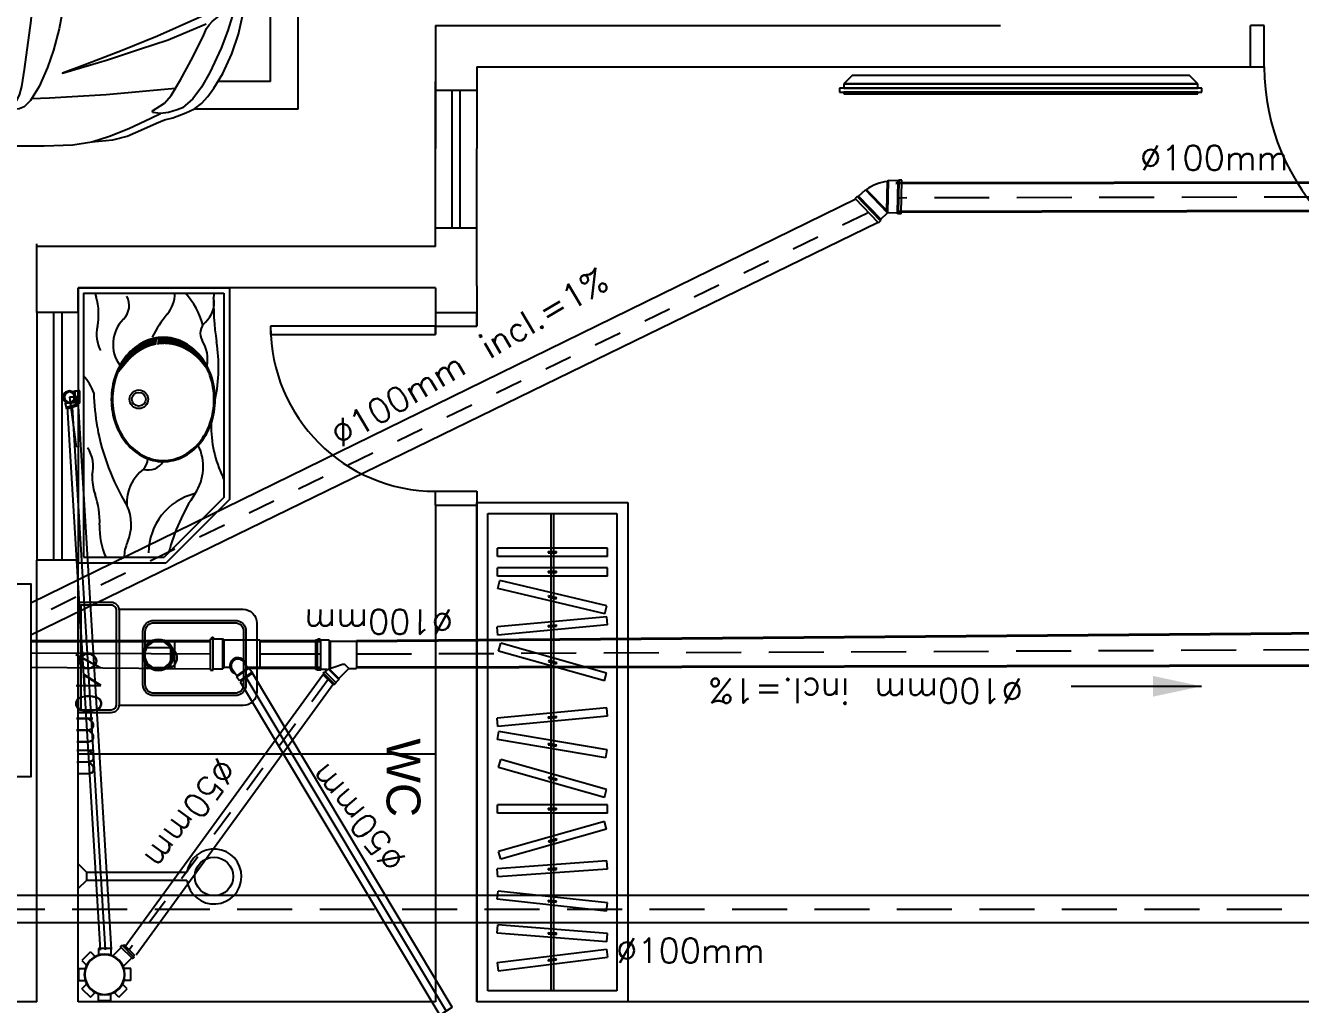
# Model space of a CAD drawing. Header units: millimetres. Extents: x 4595 to 4915, y 2085 to 2243.
# Drawn here: x 4714.082 to 4718.72, y 2170.807 to 2174.367 of the extents above; entities that cross this region are included whole.
import ezdxf
from ezdxf.enums import TextEntityAlignment as Align

# ---------------------------------------------------------------- set-up
doc = ezdxf.new("R2010")
doc.units = ezdxf.units.MM
doc.header["$LTSCALE"] = 0.8
doc.linetypes.add('HIDDEN', pattern=[0.375, 0.25, -0.125])
doc.linetypes.add('HIDDEN2', pattern=[0.1875, 0.125, -0.0625])
for name, color, linetype in [('02', 2, 'Continuous'), ('CONEXAO_ESGOTO', 7, 'Continuous'), ('DETALHE_CONEXAO_EG', 3, 'Continuous'), ('DIVERSOS', 4, 'Continuous'), ('parede', 2, 'Continuous'), ('PISO', 8, 'Continuous'), ('PORTAS', 3, 'Continuous'), ('SIMBOLOS_SANITÁRIO', 4, 'Continuous'), ('TUBULAÇÃO_ESGOTO', 6, 'Continuous')]:
    doc.layers.add(name, color=color, linetype=linetype)
doc.styles.add('ROMANS', font='romans', dxfattribs={"height": 0.1})
doc.styles.add('SANSSERIF', font='sas_____.pfb', dxfattribs={"height": 1})

# ---------------------------------------------------------------- blocks, each defined once
blk = doc.blocks.new('top')
for points in [[(1324.7, 824.1), (1322.6, 845.5), (1324.1, 859.6), (1338.1, 883.9), (1359.5, 909.7), (1381.6, 926.7), (1409.7, 940), (1445.8, 946.6), (1473.1, 947.3), (1486.4, 943.6), (1493.1, 938.5), (1494.5, 931.8), (1484.2, 917.8), (1445.1, 857.3), (1421.5, 816.8), (1411.9, 810.1), (1410.8, 798.5), (1408.2, 795.7), (1399.1, 792.7), (1385.1, 794.7), (1367, 802.3), (1339.5, 814.8), (1324.7, 824.1)], [(1330.5, 820.5), (1210.6, 815.8), (1197.2, 819.4), (1155.1, 828.3), (1116.7, 831.9), (939.5, 837.3), (759.2, 837.1), (654.5, 832.6), (585.6, 822.8), (521.2, 802.2), (450.5, 773.6), (370.9, 736), (336, 719.1), (363.4, 715.3), (365.2, 709.9), (351.8, 701), (320.5, 681.3), (296.3, 653.6), (262.3, 597.2), (216.7, 511.4), (178.2, 433.6), (168.4, 410.3), (158.5, 396.9), (146.9, 383.5), (117.4, 360.2), (83.4, 331.6), (78, 330.7), (70, 332.5), (71.7, 339.7), (74.4, 366.5), (90.5, 417.5), (114.7, 481.9), (155.9, 570.4), (186.3, 623.2), (218.5, 666.1), (255.2, 699.2), (274.9, 705.4), (306.2, 715.3), (336, 719.1)], [(3057.7, 838.9), (3127.2, 821.5), (3147.1, 809.6), (3158, 796.7), (3162.9, 781.8), (3162.9, 763.9), (3150, 723.3), (3112.3, 632.9), (3082.5, 572.4), (3069.6, 563.5), (3048.8, 558.5), (2314.5, 573.7), (2088.9, 584.9), (1923.7, 596), (1692.7, 619.8), (1524.3, 645.2), (1460.7, 653.2), (1445.4, 659.3), (1417.5, 677.1), (1380.8, 711.7), (1336.2, 749.5), (1300.2, 781.2)], [(1426.7, 825.8), (1889.9, 835), (2403.5, 841.5), (2914.2, 838.9), (3336.5, 838.9), (3434.3, 833.8), (3520.6, 826), (3611.5, 809.1), (3673.3, 783.4), (3710.6, 760.2), (3723.5, 743.5), (3727.4, 729.4), (3731.2, 721.6), (3739, 713.9), (3772.4, 684.3), (3800.8, 653.4), (3825.2, 618.7), (3840.7, 587.8), (3861.3, 540.2), (3885.7, 454), (3906.3, 336.9), (3920.5, 217.2), (3930, 0)], [(2198.8, 838.9), (2219.8, 811.4), (2248.8, 761.4), (2278.5, 693.5), (2300.3, 630.2), (2310.5, 590.4), (2314.5, 573.7)], [(585.6, 822.8), (509, 814.6), (457.4, 801.3), (396, 775.5), (350.6, 754.6), (321.3, 742.1), (291.3, 734.4), (243.8, 717), (212.2, 702.2), (186.4, 683.4), (163.3, 657.5), (141.7, 627.6), (108.9, 573.2), (76.1, 502.7), (52.4, 430.2), (21.6, 292.4), (7.7, 194.1), (0, 72), (0, 0)], [(1210.6, 815.8), (1231.7, 779.6)], [(1339.5, 814.8), (1330.4, 781.9), (1332.8, 758.9)], [(1388.2, 794.2), (1388.7, 778.4), (1392.9, 773.7), (1405.6, 767.6)], [(1388.4, 788.2), (2055.6, 794.8), (2315.2, 794.8), (2786.9, 785), (3068.4, 765.5), (3232.7, 752.5), (3406.8, 731.4), (3532, 707), (3617.2, 674.1), (3650.7, 655.9), (3650.9, 605.9)], [(2308.5, 794.8), (2322.3, 766.3), (2336.8, 731.9), (2349.1, 691.9), (2360.2, 626.9), (2363.1, 596.3)], [(923.5, 700.4), (970.5, 747.9)], [(1330.4, 781.9), (1034.7, 775), (955.6, 769.8), (940.8, 765.5), (940.8, 758.5), (954.7, 750.7), (1046.8, 734.2), (1185.9, 712.5), (1313.6, 694.3), (1411.4, 682.9)], [(1405.6, 759.1), (1325.6, 758.9)], [(1343.6, 743.2), (1417.4, 743)], [(3484.3, 716.3), (3493.2, 709.4), (3495.1, 700.3), (3490.6, 691.9), (3458.6, 671.8), (3365.4, 617), (3333.3, 599.2), (3292.9, 588.4), (3218.1, 580.3), (2097.5, 601.3), (1866.8, 616), (1714.9, 634.5), (1569.2, 656.7), (1477.9, 674.1), (1460.3, 686.9), (1425.7, 731.8), (1405.6, 759.1), (1405.6, 767.6), (1844.1, 775.5), (2141.4, 774.5), (2156.9, 762.8), (2184.2, 720.1), (2214.3, 673.5), (2236.6, 618.1), (2243.5, 598.6)], [(2318, 775.1), (2711.1, 765.6), (2998.1, 750), (3046.7, 744.9)], [(3031, 768.1), (3042.3, 756.7), (3046.7, 744.9), (3046.7, 716.8), (3040.4, 655), (3032.3, 593.2), (3029.9, 583.8)], [(668.3, 0), (671.2, 156), (684.3, 307.6), (703.9, 410.8), (724.8, 489.2), (747, 551.9), (777.1, 621.2), (808, 671.5), (831.8, 695.3), (849.2, 702.6), (894.2, 703.6), (952.9, 697.1), (1464.5, 630.3), (1607.5, 608.3), (1587.7, 484), (1571.6, 325.7), (1556.9, 143.8), (1554.6, 0)], [(894.2, 703.6), (874.7, 689.7), (857.7, 670.8), (848.8, 653.1), (840.1, 621.1), (830.1, 559.1), (805.6, 381.2), (784.5, 84.7), (782.8, 0)], [(3362.3, 0), (3362.3, 514.7), (3366.5, 533.4), (3375.4, 546.8), (3393.3, 561.1), (3603, 676.8), (3642.8, 701.6), (3657.8, 706.9), (3667.5, 706.9), (3682.6, 705.1), (3706.5, 693.6), (3737.4, 668.9), (3790.5, 620.3), (3819.6, 593.8), (3839.1, 577.8), (3848.6, 569.4)], [(281.1, 628.3), (533.4, 651.7), (739.9, 663.8), (804.7, 666.1)], [(1411.4, 682.9), (1472.9, 677.8)], [(3501.2, 0), (3500.2, 118.2), (3494.8, 232.5), (3481.6, 331.3), (3462.3, 414.4), (3446.6, 470.9), (3432.2, 503.5), (3429.8, 527.5), (3433.4, 540.8), (3473.1, 562.5), (3603.2, 628.7), (3659.9, 661.2), (3698.4, 680.5), (3713.5, 688)], [(3763.4, 562.7), (3728.3, 676.2)], [(1607.5, 608.3), (1811.4, 584.7), (2173.6, 552), (2667.3, 524.3), (3185.4, 517.1), (3414.8, 517.1)], [(3435.8, 495.2), (3449.6, 514.1), (3498, 538.5), (3590.2, 580.9), (3650.9, 605.9), (3666.2, 587.4), (3682.1, 564), (3699.8, 522.2), (3717.7, 463.9), (3739.1, 378.4), (3753.3, 268.2), (3761.7, 138), (3761.7, 0)], [(25, 0), (25.9, 109.5), (31.8, 200.3), (39, 244.5), (50.2, 271.2), (63.8, 291.1), (82.8, 308.1), (126.5, 339.4), (200.4, 372.4), (346.6, 437.5), (474.8, 489.9), (601.3, 538.7), (691.6, 572.2), (528.4, 524.1), (411.9, 485.3), (307.9, 451.3), (206.6, 409.4), (169.2, 393.4)], [(1604, 586.4), (1781.8, 557.8), (2094, 526.2), (2562.6, 498.8), (3018.1, 485.8), (3235.9, 488.3), (3267.3, 493.3), (3267.3, 517.1)], [(3674.2, 575.7), (3698.1, 573.7), (3705.5, 570.7), (3721.5, 534.8), (3739.7, 477.6), (3755.3, 402.3), (3769.6, 326.9), (3778.7, 233.3), (3783.9, 155.4), (3783.9, 0)], [(3707.4, 566.3), (3747.8, 566), (3763.4, 562.7), (3781.2, 545), (3848.7, 473.2)], [(3763.4, 562.7), (3794.9, 439.7), (3812.5, 328), (3830.1, 95.9), (3832, 0)], [(3897.5, 0), (3896.9, 54.3), (3890.2, 224.3), (3876.5, 346.1), (3856.1, 444.4), (3833.6, 532.1), (3813.2, 595.4), (3809.6, 602.9)], [(3824.3, 499.1), (3779.1, 501.2)], [(87.8, 0), (92.6, 149), (103.5, 257.7), (113.7, 319.6), (119.5, 334.3)], [(113.7, 0), (114.5, 116.1), (121.5, 218.1), (132, 282.6), (146.6, 348.4)], [(585.6, -822.8), (509, -814.6), (457.4, -801.3), (396, -775.5), (350.6, -754.6), (321.3, -742.1), (291.3, -734.4), (243.8, -717), (212.2, -702.2), (186.4, -683.4), (163.3, -657.5), (141.7, -627.6), (108.9, -573.2), (76.1, -502.7), (52.4, -430.2), (21.6, -292.4), (7.7, -194.1), (0, -72), (0, 0)], [(25, 0), (25.9, -109.5), (31.8, -200.3), (39, -244.5), (50.2, -271.2), (63.8, -291.1), (82.8, -308.1), (126.5, -339.4), (200.4, -372.4), (346.6, -437.5), (474.8, -489.9), (601.3, -538.7), (691.6, -572.2), (528.4, -524.1), (411.9, -485.3), (307.9, -451.3), (206.6, -409.4), (169.2, -393.4)], [(87.8, 0), (92.6, -149), (103.5, -257.7), (113.7, -319.6), (119.5, -334.3)], [(113.7, 0), (114.5, -116.1), (121.5, -218.1), (132, -282.6), (146.6, -348.4)], [(668.3, 0), (671.2, -156), (684.3, -307.6), (703.9, -410.8), (724.8, -489.2), (747, -551.9), (777.1, -621.2), (808, -671.5), (831.8, -695.3), (849.2, -702.6), (894.2, -703.6), (952.9, -697.1), (1464.5, -630.3), (1607.5, -608.3), (1587.7, -484), (1571.6, -325.7), (1556.9, -143.8), (1554.6, 0)], [(894.2, -703.6), (874.7, -689.7), (857.7, -670.8), (848.8, -653.1), (840.1, -621.1), (830.1, -559.1), (805.6, -381.2), (784.5, -84.7), (782.8, 0)], [(1426.7, -825.8), (1889.9, -835), (2403.5, -841.5), (2914.2, -838.9), (3336.5, -838.9), (3434.3, -833.8), (3520.6, -826), (3611.5, -809.1), (3673.3, -783.4), (3710.6, -760.2), (3723.5, -743.5), (3727.4, -729.4), (3731.2, -721.6), (3739, -713.9), (3772.4, -684.3), (3800.8, -653.4), (3825.2, -618.7), (3840.7, -587.8), (3861.3, -540.2), (3885.7, -454), (3906.3, -336.9), (3920.5, -217.2), (3930, 0)], [(3362.3, 0), (3362.3, -514.7), (3366.5, -533.4), (3375.4, -546.8), (3393.3, -561.1), (3603, -676.8), (3642.8, -701.6), (3657.8, -706.9), (3667.5, -706.9), (3682.6, -705.1), (3706.5, -693.6), (3737.4, -668.9), (3790.5, -620.3), (3819.6, -593.8), (3839.1, -577.8), (3848.6, -569.4)], [(3501.2, 0), (3500.2, -118.2), (3494.8, -232.5), (3481.6, -331.3), (3462.3, -414.4), (3446.6, -470.9), (3432.2, -503.5), (3429.8, -527.5), (3433.4, -540.8), (3473.1, -562.5), (3603.2, -628.7), (3659.9, -661.2), (3698.4, -680.5), (3713.5, -688)], [(3435.8, -495.2), (3449.6, -514.1), (3498, -538.5), (3590.2, -580.9), (3650.9, -605.9), (3666.2, -587.4), (3682.1, -564), (3699.8, -522.2), (3717.7, -463.9), (3739.1, -378.4), (3753.3, -268.2), (3761.7, -138), (3761.7, 0)], [(3674.2, -575.7), (3698.1, -573.7), (3705.5, -570.7), (3721.5, -534.8), (3739.7, -477.6), (3755.3, -402.3), (3769.6, -326.9), (3778.7, -233.3), (3783.9, -155.4), (3783.9, 0)], [(3763.4, -562.7), (3794.9, -439.7), (3812.5, -328), (3830.1, -95.9), (3832, 0)], [(3897.5, 0), (3896.9, -54.3), (3890.2, -224.3), (3876.5, -346.1), (3856.1, -444.4), (3833.6, -532.1), (3813.2, -595.4), (3809.6, -602.9)], [(1330.5, -820.5), (1210.6, -815.8), (1197.2, -819.4), (1155.1, -828.3), (1116.7, -831.9), (939.5, -837.3), (759.2, -837.1), (654.5, -832.6), (585.6, -822.8), (521.2, -802.2), (450.5, -773.6), (370.9, -736), (336, -719.1), (363.4, -715.3), (365.2, -709.9), (351.8, -701), (320.5, -681.3), (296.3, -653.6), (262.3, -597.2), (216.7, -511.4), (178.2, -433.6), (168.4, -410.3), (158.5, -396.9), (146.9, -383.5), (117.4, -360.2), (83.4, -331.6), (78, -330.7), (70, -332.5), (71.7, -339.7), (74.4, -366.5), (90.5, -417.5), (114.7, -481.9), (155.9, -570.4), (186.3, -623.2), (218.5, -666.1), (255.2, -699.2), (274.9, -705.4), (306.2, -715.3), (336, -719.1)], [(1604, -586.4), (1781.8, -557.8), (2094, -526.2), (2562.6, -498.8), (3018.1, -485.8), (3235.9, -488.3), (3267.3, -493.3), (3267.3, -517.1)], [(3707.4, -566.3), (3747.8, -566), (3763.4, -562.7), (3781.2, -545), (3848.7, -473.2)], [(3824.3, -499.1), (3779.1, -501.2)], [(1607.5, -608.3), (1811.4, -584.7), (2173.6, -552), (2667.3, -524.3), (3185.4, -517.1), (3414.8, -517.1)], [(3057.7, -838.9), (3127.2, -821.5), (3147.1, -809.6), (3158, -796.7), (3162.9, -781.8), (3162.9, -763.9), (3150, -723.3), (3112.3, -632.9), (3082.5, -572.4), (3069.6, -563.5), (3048.8, -558.5), (2314.5, -573.7), (2088.9, -584.9), (1923.7, -596), (1692.7, -619.8), (1524.3, -645.2), (1460.7, -653.2), (1445.4, -659.3), (1417.5, -677.1), (1380.8, -711.7), (1336.2, -749.5), (1300.2, -781.2)], [(3484.3, -716.3), (3493.2, -709.4), (3495.1, -700.3), (3490.6, -691.9), (3458.6, -671.8), (3365.4, -617), (3333.3, -599.2), (3292.9, -588.4), (3218.1, -580.3), (2097.5, -601.3), (1866.8, -616), (1714.9, -634.5), (1569.2, -656.7), (1477.9, -674.1), (1460.3, -686.9), (1425.7, -731.8), (1405.6, -759.1), (1405.6, -767.6), (1844.1, -775.5), (2141.4, -774.5), (2156.9, -762.8), (2184.2, -720.1), (2214.3, -673.5), (2236.6, -618.1), (2243.5, -598.6)], [(2198.8, -838.9), (2219.8, -811.4), (2248.8, -761.4), (2278.5, -693.5), (2300.3, -630.2), (2310.5, -590.4), (2314.5, -573.7)], [(2308.5, -794.8), (2322.3, -766.3), (2336.8, -731.9), (2349.1, -691.9), (2360.2, -626.9), (2363.1, -596.3)], [(3031, -768.1), (3042.3, -756.7), (3046.7, -744.9), (3046.7, -716.8), (3040.4, -655), (3032.3, -593.2), (3029.9, -583.8)], [(3763.4, -562.7), (3728.3, -676.2)], [(281.1, -628.3), (533.4, -651.7), (739.9, -663.8), (804.7, -666.1)], [(1388.4, -788.2), (2055.6, -794.8), (2315.2, -794.8), (2786.9, -785), (3068.4, -765.5), (3232.7, -752.5), (3406.8, -731.4), (3532, -707), (3617.2, -674.1), (3650.7, -655.9), (3650.9, -605.9)], [(1330.4, -781.9), (1034.7, -775), (955.6, -769.8), (940.8, -765.5), (940.8, -758.5), (954.7, -750.7), (1046.8, -734.2), (1185.9, -712.5), (1313.6, -694.3), (1411.4, -682.9)], [(1411.4, -682.9), (1472.9, -677.8)], [(923.5, -700.4), (970.5, -747.9)], [(1210.6, -815.8), (1231.7, -779.6)], [(1405.6, -759.1), (1325.6, -758.9)], [(1339.5, -814.8), (1330.4, -781.9), (1332.8, -758.9)], [(1343.6, -743.2), (1417.4, -743)], [(1388.2, -794.2), (1388.7, -778.4), (1392.9, -773.7), (1405.6, -767.6)], [(2318, -775.1), (2711.1, -765.6), (2998.1, -750), (3046.7, -744.9)], [(1324.7, -824.1), (1322.6, -845.5), (1324.1, -859.6), (1338.1, -883.9), (1359.5, -909.7), (1381.6, -926.7), (1409.7, -940), (1445.8, -946.6), (1473.1, -947.3), (1486.4, -943.6), (1493.1, -938.5), (1494.5, -931.8), (1484.2, -917.8), (1445.1, -857.3), (1421.5, -816.8), (1411.9, -810.1), (1410.8, -798.5), (1408.2, -795.7), (1399.1, -792.7), (1385.1, -794.7), (1367, -802.3), (1339.5, -814.8), (1324.7, -824.1)]]:
    blk.add_lwpolyline(points)
for start, end in [(0, 180), (180, 0)]:
    blk.add_arc((56.9, 0), 23.5, start, end)
blk = doc.blocks.new('Ads_egD_cxs150x150x50-p')
for p, q in [((-0.022, 0.0947), (-0.022, 0.0706)), ((-0.022, 0.0947), (0.022, 0.0947)), ((0.022, 0.0947), (0.022, 0.0706)), ((-0.0825, 0.0514), (-0.0514, 0.0825)), ((-0.0825, 0.0514), (-0.0655, 0.0343)), ((-0.0514, 0.0825), (-0.0343, 0.0655)), ((0.0514, 0.0825), (0.0343, 0.0655)), ((0.0514, 0.0825), (0.0825, 0.0514)), ((0.0825, 0.0514), (0.0655, 0.0343)), ((-0.0947, 0.022), (-0.0706, 0.022)), ((-0.0947, -0.022), (-0.0947, 0.022)), ((0.1124, 0.0268), (0.069, 0.0268)), ((0.1124, 0.0287), (0.1124, -0.0287)), ((0.1175, 0.0312), (0.1148, 0.0312)), ((0.12, 0.0287), (0.12, -0.0287)), ((0.1269, 0.0268), (0.12, 0.0268)), ((0.1269, 0.0268), (0.1269, -0.0268)), ((-0.0947, -0.022), (-0.0706, -0.022)), ((-0.0825, -0.0514), (-0.0655, -0.0343)), ((0.0825, -0.0514), (0.0655, -0.0343)), ((0.1124, -0.0268), (0.069, -0.0268)), ((0.1175, -0.0312), (0.1148, -0.0312)), ((0.1269, -0.0268), (0.12, -0.0268)), ((-0.0514, -0.0825), (-0.0825, -0.0514)), ((-0.0514, -0.0825), (-0.0343, -0.0655)), ((-0.022, -0.0947), (-0.022, -0.0706)), ((0.022, -0.0947), (0.022, -0.0706)), ((0.0514, -0.0825), (0.0343, -0.0655)), ((0.0825, -0.0514), (0.0514, -0.0825)), ((0.022, -0.0947), (-0.022, -0.0947))]:
    blk.add_line(p, q)
for radius in [0.074, 0.072]:
    blk.add_circle((0, 0), radius)
for centre, start, end in [((0.1148, 0.0287), 90, 180), ((0.1175, 0.0287), 360, 90), ((0.1148, -0.0287), 180, 270), ((0.1175, -0.0287), 270, 0)]:
    blk.add_arc(centre, 0.00245, start, end)
blk = doc.blocks.new('Ads_egD_90j100-s')
for p, q in [((0.0267, 0.0498), (0.0588, 0.0498)), ((0.0588, -0.0498), (0.0588, 0.0498)), ((0.0267, -0.0498), (0.0588, -0.0498))]:
    blk.add_line(p, q)
for radius in [0.0565, 0.05]:
    blk.add_circle((0, 0), radius)
blk = doc.blocks.new('Ads_egD_js100x50-p')
for p, q in [((0.0823, 0.0498), (-0.0125, 0.0498)), ((-0.0125, 0.0498), (-0.0125, -0.0498)), ((0.087, 0.0535), (0.0823, 0.0498)), ((0.0823, 0.0498), (0.0823, -0.05)), ((0.087, 0.0535), (0.087, -0.0517)), ((0.087, 0.0535), (0.1174, 0.0535)), ((0.1174, 0.0532), (0.1174, -0.0532)), ((0.1207, 0.0565), (0.1266, 0.0565)), ((0.1298, 0.0535), (0.1361, 0.0535)), ((0.1298, 0.0532), (0.1298, -0.0532)), ((0.1361, 0.0535), (0.1361, -0.0535)), ((0.0147, -0.0498), (0.0279, -0.0365)), ((0.0937, -0.0541), (0.038, -0.0342)), ((0.0147, -0.0498), (-0.0125, -0.0498)), ((0.0511, -0.0862), (0.0147, -0.0498)), ((0.0859, -0.0513), (0.0511, -0.0862)), ((0.0511, -0.0862), (0.0515, -0.0895)), ((0.0887, -0.0523), (0.0515, -0.0895)), ((0.0627, -0.1007), (0.0515, -0.0895)), ((0.0626, -0.1008), (0.1008, -0.0626)), ((0.068, -0.1062), (0.1062, -0.068)), ((0.0712, -0.1092), (0.1092, -0.0712)), ((0.1007, -0.0627), (0.0939, -0.056)), ((0.095, -0.0535), (0.1174, -0.0535)), ((0.1062, -0.0649), (0.1039, -0.0626)), ((0.1092, -0.0712), (0.1061, -0.0681)), ((0.1207, -0.0565), (0.1266, -0.0565)), ((0.1298, -0.0535), (0.1361, -0.0535)), ((0.0649, -0.1062), (0.0626, -0.1039)), ((0.0712, -0.1092), (0.0681, -0.1061))]:
    blk.add_line(p, q)
for centre, radius, start, end in [((0.1207, 0.0532), 0.00327, 90, 180), ((0.1266, 0.0532), 0.00327, 360, 90), ((0.0348, -0.0433), 0.00967, 70.3419, 135.1365), ((0.095, -0.0549), 0.00147, 90, 225), ((0.1023, -0.0641), 0.00219, 45, 135), ((0.1046, -0.0664), 0.00219, 315, 45), ((0.1207, -0.0532), 0.00327, 180, 270), ((0.1266, -0.0532), 0.00327, 270, 0), ((0.0641, -0.1023), 0.00219, 135, 225), ((0.0664, -0.1046), 0.00219, 225, 315)]:
    blk.add_arc(centre, radius, start, end)
blk = doc.blocks.new('Ads_egD_90j40-s')
for p, q in [((0.0096, 0.0202), (0.0174, 0.0202)), ((0.0191, 0.0214), (0.0174, 0.0202)), ((0.0174, 0.0202), (0.0174, 0.014)), ((0.0191, 0.0124), (0.0191, 0.0214)), ((0.0323, 0.0214), (0.0191, 0.0214)), ((0.0343, 0.0223), (0.0323, 0.0214)), ((0.0323, 0.0214), (0.0323, -0.0214)), ((0.0382, 0.0223), (0.0343, 0.0223)), ((0.0343, 0.0223), (0.0343, -0.0223)), ((0.0382, 0.0223), (0.0382, -0.0223)), ((0.0096, -0.0202), (0.0174, -0.0202)), ((0.0174, -0.0202), (0.0174, -0.014)), ((0.0191, -0.0214), (0.0174, -0.0202)), ((0.0191, -0.0124), (0.0191, -0.0214)), ((0.0323, -0.0214), (0.0191, -0.0214)), ((0.0343, -0.0223), (0.0323, -0.0214)), ((0.0382, -0.0223), (0.0343, -0.0223))]:
    blk.add_line(p, q)
for radius in [0.0223, 0.0184]:
    blk.add_circle((0, 0), radius)
blk = doc.blocks.new('Ads_egD_90j40-d')
for p, q in [((0, 0.0202), (0.0096, 0.0202)), ((0.0096, 0.0202), (0.0174, 0.0202)), ((0.0191, 0.0214), (0.0174, 0.0202)), ((0.0174, 0.0202), (0.0174, -0.0202)), ((0.0323, 0.0214), (0.0191, 0.0214)), ((0.0191, -0.0214), (0.0191, 0.0214)), ((0.0343, 0.0223), (0.0323, 0.0214)), ((0.0323, 0.0214), (0.0323, -0.0214)), ((0.0343, 0.0223), (0.0343, -0.0223)), ((0.0382, 0.0223), (0.0343, 0.0223)), ((0.0382, 0.0223), (0.0382, -0.0223)), ((0, -0.0202), (0.0096, -0.0202)), ((0.0096, -0.0202), (0.0174, -0.0202)), ((0.0191, -0.0214), (0.0174, -0.0202)), ((0.0323, -0.0214), (0.0191, -0.0214)), ((0.0343, -0.0223), (0.0323, -0.0214)), ((0.0382, -0.0223), (0.0343, -0.0223))]:
    blk.add_line(p, q)
for radius, start, end in [(0.0223, 64.6232, 295.3768), (0.0202, 90, 270)]:
    blk.add_arc((0, 0), radius, start, end)
blk = doc.blocks.new('Ads_egD_45j40-p')
for p, q in [((0.0088, 0.0214), (0.0077, 0.0202)), ((0.0077, -0.0185), (0.0077, 0.0202)), ((0.0216, 0.0214), (0.0088, 0.0214)), ((0.0088, 0.0214), (0.0088, -0.0214)), ((0.023, 0.0223), (0.0216, 0.0214)), ((0.0216, 0.0214), (0.0216, -0.0214)), ((0.0269, 0.0223), (0.023, 0.0223)), ((0.023, 0.0223), (0.023, -0.0223)), ((0.0269, -0.0223), (0.0269, 0.0223)), ((-0.0321, -0.0005), (-0.0302, 0.0001)), ((-0.0302, 0.0001), (-0.0214, 0.0088)), ((0.0001, -0.0302), (-0.0302, 0.0001)), ((0.0088, -0.0214), (-0.0214, 0.0088)), ((-0.0214, 0.0088), (-0.0197, 0.0088)), ((-0.0197, 0.0088), (0.0077, -0.0185)), ((-0.0349, -0.0033), (-0.0321, -0.0005)), ((-0.0033, -0.0349), (-0.0349, -0.0033)), ((-0.0005, -0.0321), (-0.0321, -0.0005)), ((-0.0033, -0.0349), (-0.0005, -0.0321)), ((-0.0005, -0.0321), (0.0001, -0.0302)), ((0.0001, -0.0302), (0.0088, -0.0214)), ((0.0077, -0.0185), (0.0088, -0.0214)), ((0.0216, -0.0214), (0.0088, -0.0214)), ((0.023, -0.0223), (0.0216, -0.0214)), ((0.0269, -0.0223), (0.023, -0.0223))]:
    blk.add_line(p, q)
blk.add_arc((0.0151, -0.0364), 0.0572, 97.4168, 127.5832)
blk = doc.blocks.new('B')
at = {"layer": 'SIMBOLOS_SANITÁRIO'}
for points in [[(1659.0596, 1303.2839), (1659.7596, 1303.2839), (1659.7596, 1303.9839), (1659.0596, 1303.9839)], [(1659.1596, 1303.3839), (1659.6596, 1303.3839), (1659.6596, 1303.8839), (1659.1596, 1303.8839)]]:
    blk.add_lwpolyline(points, close=True, dxfattribs=at)
at = {"layer": 'SIMBOLOS_SANITÁRIO', "style": 'ROMANS'}
blk.add_text('CI', height=0.135, dxfattribs=at).set_placement((1659.3018, 1303.5652))

msp = doc.modelspace()

# ---------------------------------------------------------------- linework, layer by layer
for p, q in [((4714.2734, 2173.413), (4714.2734, 2172.413)), ((4714.2734, 2173.413), (4714.8234, 2173.413)), ((4714.8234, 2173.413), (4714.8234, 2172.6426)), ((4714.2934, 2173.393), (4714.8034, 2173.393)), ((4714.2934, 2173.393), (4714.2934, 2172.433)), ((4714.8034, 2173.393), (4714.8034, 2172.6508)), ((4714.8034, 2172.6508), (4714.5858, 2172.433)), ((4714.8234, 2172.6426), (4714.5941, 2172.413)), ((4714.2934, 2172.433), (4714.5858, 2172.433)), ((4714.2734, 2172.413), (4714.5941, 2172.413)), ((4714.2737, 2171.2282), (4714.2737, 2171.3182)), ((4714.2737, 2171.3182), (4714.3037, 2171.2882)), ((4714.3037, 2171.2882), (4714.6689, 2171.2882)), ((4714.3037, 2171.2882), (4714.3037, 2171.2582)), ((4714.3037, 2171.2582), (4714.2737, 2171.2282)), ((4714.6686, 2171.2582), (4714.3037, 2171.2582))]:
    msp.add_line(p, q)
at = {"linetype": 'Continuous'}
msp.add_line((4714.7542, 2172.137), (4714.7592, 2172.137), dxfattribs=at)
for points in [[(4714.394, 2173.0068, 0.083485), (4714.4089, 2172.9186, 0.090959), (4714.4494, 2172.847, 0.104004), (4714.5124, 2172.7973, 0.115577), (4714.5829, 2172.7808, 0.115577), (4714.6534, 2172.7973, 0.104004), (4714.7164, 2172.847, 0.090959), (4714.7569, 2172.9186, 0.083485), (4714.7717, 2173.0068, 0.083485), (4714.7569, 2173.0951, 0.090959), (4714.7164, 2173.1667, 0.104004), (4714.6534, 2173.2163, 0.115577), (4714.5829, 2173.2329, 0.115577), (4714.5124, 2173.2163, 0.104004), (4714.4494, 2173.1667, 0.090959), (4714.4089, 2173.0951, 0.083485)], [(4714.3982, 2173.0068, 0.083485), (4714.4129, 2172.92, 0.090959), (4714.4526, 2172.8497, 0.104004), (4714.5143, 2172.8011, 0.115577), (4714.5829, 2172.785, 0.115577), (4714.6515, 2172.8011, 0.104004), (4714.7132, 2172.8497, 0.090959), (4714.7529, 2172.92, 0.083485), (4714.7675, 2173.0068, 0.083485), (4714.7529, 2173.0937, 0.090959), (4714.7132, 2173.164, 0.104004), (4714.6515, 2173.2126, 0.115577), (4714.5829, 2173.2287, 0.115577), (4714.5143, 2173.2126, 0.104004), (4714.4526, 2173.164, 0.090959), (4714.4129, 2173.0937, 0.083485)], [(4714.4234, 2172.2388, 0.414214), (4714.3934, 2172.2688), (4714.2734, 2172.2688), (4714.2734, 2171.8688), (4714.3934, 2171.8688, 0.414214), (4714.4234, 2171.8988)], [(4714.4134, 2172.2388, 0.414214), (4714.3934, 2172.2588), (4714.2834, 2172.2588), (4714.2834, 2171.8788), (4714.3934, 2171.8788, 0.414214), (4714.4134, 2171.8988)], [(4714.5488, 2171.93, -0.414214), (4714.5088, 2171.97), (4714.5088, 2172.1636, -0.414214), (4714.5488, 2172.2036), (4714.8438, 2172.2036, -0.414214), (4714.8838, 2172.1636), (4714.8838, 2171.97, -0.414214), (4714.8438, 2171.93)], [(4714.5488, 2171.9385, -0.414214), (4714.5173, 2171.97), (4714.5173, 2172.1636, -0.414214), (4714.5488, 2172.1951), (4714.8438, 2172.1951, -0.414214), (4714.8753, 2172.1636), (4714.8753, 2171.97, -0.414214), (4714.8438, 2171.9385)]]:
    msp.add_lwpolyline(points, format="xyb", close=True)
msp.add_lwpolyline([(4714.4234, 2172.2438), (4714.8734, 2172.2438, -0.414214), (4714.9234, 2172.1938), (4714.9234, 2171.9438, -0.414214), (4714.8734, 2171.8938), (4714.423, 2171.8938)], format="xyb")
msp.add_lwpolyline([(4714.5173, 2172.0325), (4714.6109, 2172.0325), (4714.6109, 2172.1032), (4714.5173, 2172.1032)])
for centre, radius in [((4714.4941, 2173.0075), 0.0339), ((4714.4941, 2173.0075), 0.025), ((4714.7676, 2171.2723), 0.07)]:
    msp.add_circle(centre, radius)
for centre, radius, start, end in [((4714.5062, 2173.4285), 0.1744, 191.75, 196.3843), ((4714.1279, 2173.3173), 0.22, 348.1029, 16.3843), ((4714.3879, 2173.3489), 0.0713, 314.7702, 28.1843), ((4714.5083, 2173.3924), 0.1168, 319.9343, 0.2724), ((4714.437, 2173.1929), 0.3026, 16.3243, 41.3792), ((4714.6754, 2173.3578), 0.0926, 311.3487, 11.8141), ((4715.6697, 2173.3571), 0.9039, 177.7229, 188.9638), ((4714.9103, 2173.0543), 0.4085, 139.9343, 154.0853), ((4714.4749, 2173.2441), 0.1346, 168.1029, 206.1994), ((4714.5283, 2173.2073), 0.1281, 134.7702, 216.3582), ((4714.7733, 2173.2465), 0.0556, 131.3487, 207.4318), ((4714.6199, 2173.1525), 0.1245, 348.9955, 33.3333), ((4714.2017, 2173.1255), 0.5823, 348.2401, 8.9638), ((4714.1313, 2172.9545), 0.2131, 21.0015, 40.4729), ((4715.16, 2173.0516), 0.83, 181.4321, 190.1922), ((4715.1508, 2173.05), 0.8206, 190.1922, 211.4107), ((4715.1911, 2172.9135), 0.4342, 179.3247, 205.8903), ((4714.2113, 2172.7635), 0.1173, 344.3079, 34.9939), ((4714.5528, 2172.7621), 0.1756, 326.1908, 26.2902), ((4714.463, 2172.7946), 0.0639, 319.2661, 356.8336), ((4714.5285, 2172.8146), 0.0641, 254.5869, 328.1135), ((4714.5141, 2172.725), 0.19, 177.9474, 199.2677), ((4714.5976, 2172.6331), 0.1475, 125.7175, 184.1895), ((4714.6543, 2172.6529), 0.1624, 23.3641, 25.8903), ((4714.7513, 2172.4491), 0.2217, 103.7216, 179.9715), ((4715.2804, 2172.2749), 0.7001, 146.1908, 165.5369), ((4714.0476, 2172.5619), 0.3042, 357.8834, 19.2677), ((4714.3054, 2172.5526), 0.1609, 336.126, 25.6626), ((4714.6209, 2172.5407), 0.2696, 177.8834, 203.5615), ((4714.5806, 2172.4308), 0.1401, 156.126, 179.1113), ((4714.5949, 2172.0678), 0.0388, 294.3951, 65.6049), ((4714.7676, 2171.2723), 0.1, 188.109, 170.8544)]:
    msp.add_arc(centre, radius, start, end)
for points in [[(4714.5098, 2173.215), (4714.5281, 2173.197), (4714.5295, 2173.2236), (4714.5356, 2173.1997)], [(4714.5295, 2173.2236), (4714.5356, 2173.1997), (4714.5451, 2173.2283), (4714.5432, 2173.202)], [(4714.5451, 2173.2283), (4714.5432, 2173.202), (4714.5616, 2173.2314), (4714.5578, 2173.2054)], [(4714.5633, 2173.2316), (4714.5601, 2173.2058), (4714.5709, 2173.2324), (4714.571, 2173.2072)], [(4714.5709, 2173.2324), (4714.571, 2173.2072), (4714.5844, 2173.2329), (4714.5793, 2173.2078)], [(4714.5844, 2173.2329), (4714.5793, 2173.2078), (4714.5975, 2173.2322), (4714.5878, 2173.208)], [(4714.5975, 2173.2322), (4714.5878, 2173.208), (4714.6079, 2173.2309), (4714.597, 2173.2076)], [(4714.6079, 2173.2309), (4714.597, 2173.2076), (4714.6255, 2173.227), (4714.614, 2173.2055)], [(4714.6255, 2173.227), (4714.614, 2173.2055), (4714.638, 2173.223), (4714.6286, 2173.2022)], [(4714.638, 2173.223), (4714.6286, 2173.2022), (4714.6534, 2173.2163), (4714.6422, 2173.1977)], [(4714.4519, 2173.1697), (4714.4853, 2173.1727), (4714.4643, 2173.1827), (4714.4982, 2173.1816)], [(4714.4643, 2173.1827), (4714.4982, 2173.1816), (4714.479, 2173.1954), (4714.5147, 2173.191)], [(4714.479, 2173.1954), (4714.5147, 2173.191), (4714.4949, 2173.2065), (4714.5171, 2173.1921)], [(4714.4949, 2173.2065), (4714.5171, 2173.1921), (4714.5098, 2173.215), (4714.5281, 2173.197)], [(4714.6534, 2173.2163), (4714.6422, 2173.1977), (4714.6684, 2173.2081), (4714.6562, 2173.1917)], [(4714.6684, 2173.2081), (4714.6562, 2173.1917), (4714.6868, 2173.1953), (4714.6776, 2173.1794)], [(4714.6868, 2173.1953), (4714.6776, 2173.1794), (4714.7021, 2173.182), (4714.6871, 2173.1727)], [(4714.7021, 2173.182), (4714.6871, 2173.1727), (4714.7138, 2173.1697), (4714.7005, 2173.1617)], [(4714.4074, 2173.0874), (4714.4347, 2173.1202), (4714.418, 2173.1174), (4714.4421, 2173.1291)], [(4714.418, 2173.1174), (4714.4421, 2173.1291), (4714.4232, 2173.1279), (4714.4513, 2173.1401)], [(4714.4232, 2173.1279), (4714.4513, 2173.1401), (4714.4294, 2173.1388), (4714.4602, 2173.1503)], [(4714.4294, 2173.1388), (4714.4602, 2173.1503), (4714.4366, 2173.1498), (4714.4661, 2173.1563)], [(4714.4366, 2173.1498), (4714.4661, 2173.1563), (4714.4409, 2173.1558), (4714.4754, 2173.1648)], [(4714.4409, 2173.1558), (4714.4754, 2173.1648), (4714.4519, 2173.1697), (4714.4853, 2173.1727)], [(4714.7138, 2173.1697), (4714.7005, 2173.1617), (4714.7258, 2173.1546), (4714.7141, 2173.1482)], [(4714.7258, 2173.1546), (4714.7141, 2173.1482), (4714.7384, 2173.1353), (4714.7265, 2173.1332)], [(4714.7384, 2173.1353), (4714.7265, 2173.1332), (4714.7444, 2173.1243), (4714.7346, 2173.1231)], [(4714.4176, 2173.1166), (4714.4064, 2173.0876), (4714.4073, 2173.0874), (4714.4056, 2173.0851)], [(4714.4175, 2173.1164), (4714.4074, 2173.0874), (4714.4176, 2173.1166), (4714.4064, 2173.0876)], [(4714.7444, 2173.1243), (4714.7346, 2173.1231), (4714.7514, 2173.1095), (4714.7398, 2173.1165)], [(4714.7514, 2173.1095), (4714.7398, 2173.1165), (4714.7568, 2173.0952), (4714.7466, 2173.108)]]:
    msp.add_solid(points)
at = {"layer": '02', "color": 6, "lineweight": 40}
for p, q in [((4724.1878, 2173.8015), (4717.248, 2173.7939)), ((4724.1878, 2173.7059), (4717.2496, 2173.689)), ((4715.2854, 2172.1279), (4731.5576, 2172.2598)), ((4714.1025, 2172.1275), (4714.7539, 2172.128)), ((4714.9343, 2172.1279), (4715.1532, 2172.1279)), ((4715.2854, 2172.0322), (4731.5576, 2172.067)), ((4714.8901, 2172.0315), (4715.1532, 2172.0315))]:
    msp.add_line(p, q, dxfattribs=at)
at = {"layer": '02', "color": 3, "lineweight": 40}
msp.add_line((4714.7542, 2172.027), (4714.7542, 2172.027), dxfattribs=at)
at = {"layer": 'CONEXAO_ESGOTO'}
msp.add_line((4717.8852, 2171.9643), (4718.3597, 2171.9638), dxfattribs=at)
msp.add_solid([(4718.3597, 2171.9638), (4718.1837, 2172.0015), (4718.1837, 2171.9265)], dxfattribs=at)
at = {"layer": 'DETALHE_CONEXAO_EG'}
for p, q in [((4714.7542, 2172.137), (4714.7592, 2172.137)), ((4714.7542, 2172.027), (4714.7542, 2172.137)), ((4714.7592, 2172.142), (4714.7642, 2172.142)), ((4714.7592, 2172.137), (4714.7592, 2172.142)), ((4714.7642, 2172.142), (4714.7642, 2172.137)), ((4714.7642, 2172.027), (4714.7642, 2172.137)), ((4714.7642, 2172.137), (4714.7992, 2172.137)), ((4714.8042, 2172.132), (4714.7992, 2172.137)), ((4714.7992, 2172.027), (4714.7992, 2172.137)), ((4714.8042, 2172.032), (4714.8042, 2172.132)), ((4714.9343, 2172.1319), (4714.8042, 2172.132)), ((4714.9343, 2172.1319), (4714.9343, 2172.0323)), ((4714.9343, 2172.0813), (4714.9343, 2172.0813)), ((4714.7542, 2172.027), (4714.7542, 2172.022)), ((4714.7592, 2172.022), (4714.7642, 2172.022)), ((4714.7642, 2172.022), (4714.7642, 2172.027)), ((4714.7642, 2172.027), (4714.7992, 2172.027)), ((4714.8042, 2172.032), (4714.7992, 2172.027)), ((4714.8255, 2172.0321), (4714.8042, 2172.032)), ((4714.8945, 2172.0297), (4714.8496, 2171.9979)), ((4714.8502, 2172.0014), (4714.891, 2172.0303)), ((4714.9046, 2172.0154), (4714.8597, 2171.9836)), ((4714.9061, 2172.0134), (4714.8612, 2171.9816)), ((4714.891, 2172.0303), (4714.8753, 2172.0524)), ((4714.9343, 2172.0323), (4714.8897, 2172.0322)), ((4714.9046, 2172.0154), (4714.8945, 2172.0297)), ((4714.9067, 2172.0169), (4714.9046, 2172.0154)), ((4714.9061, 2172.0134), (4714.9081, 2172.0148)), ((4714.9075, 2172.0114), (4714.9061, 2172.0134)), ((4714.9081, 2172.0148), (4714.9067, 2172.0169)), ((4714.8597, 2171.9836), (4714.8496, 2171.9979)), ((4714.9075, 2172.0114), (4714.8626, 2171.9796))]:
    msp.add_line(p, q, dxfattribs=at)
at = {"layer": 'DETALHE_CONEXAO_EG', "color": 3}
msp.add_line((4714.7542, 2172.027), (4714.7542, 2172.137), dxfattribs=at)
at = {"layer": 'DETALHE_CONEXAO_EG'}
for radius, start, end in [(0.03, 1.7725, 248.8872), (0.0275, 10.7099, 239.9498), (0.025, 35.3298, 215.3298)]:
    msp.add_arc((4714.8549, 2172.038), radius, start, end, dxfattribs=at)
at = {"layer": 'parede', "color": 253}
for p, q in [((4714.9734, 2174.163), (4714.9734, 2176.3937)), ((4715.0734, 2174.063), (4715.0734, 2176.395)), ((4715.5734, 2174.3666), (4717.6279, 2174.3666)), ((4715.5734, 2174.3666), (4715.5734, 2173.92)), ((4718.5378, 2174.2166), (4718.5378, 2174.3666)), ((4718.5878, 2174.3666), (4718.5378, 2174.3666)), ((4718.5878, 2174.2166), (4718.5878, 2174.3666)), ((4715.7234, 2174.2166), (4718.5378, 2174.2166)), ((4715.7234, 2174.2166), (4715.7234, 2173.92)), ((4718.5378, 2174.2166), (4718.5878, 2174.2166)), ((4714.9734, 2174.163), (4714.7816, 2174.163)), ((4715.5734, 2173.563), (4715.5734, 2174.163)), ((4717.0891, 2174.1849), (4717.0585, 2174.1543)), ((4717.0585, 2174.1543), (4717.0585, 2174.1391)), ((4718.3459, 2174.1543), (4717.0585, 2174.1543)), ((4717.0585, 2174.1543), (4718.3459, 2174.1543)), ((4718.3154, 2174.1849), (4717.0891, 2174.1849)), ((4718.3459, 2174.1543), (4718.3154, 2174.1849)), ((4718.3459, 2174.1391), (4718.3459, 2174.1543)), ((4715.7234, 2174.1305), (4715.5734, 2174.1305)), ((4715.6334, 2173.63), (4715.6334, 2174.13)), ((4715.6634, 2173.63), (4715.6634, 2174.13)), ((4717.0433, 2174.1391), (4717.0433, 2174.1238)), ((4718.3612, 2174.1391), (4717.0433, 2174.1391)), ((4717.0433, 2174.1238), (4718.3612, 2174.1238)), ((4717.0585, 2174.1391), (4718.3459, 2174.1391)), ((4717.0585, 2174.1238), (4717.0585, 2174.1187)), ((4718.3459, 2174.1238), (4717.0585, 2174.1238)), ((4717.0585, 2174.1187), (4718.3459, 2174.1187)), ((4718.3459, 2174.1187), (4718.3459, 2174.1238)), ((4718.3612, 2174.1238), (4718.3612, 2174.1391)), ((4715.0734, 2174.063), (4714.6948, 2174.063)), ((4715.5734, 2173.563), (4715.5734, 2173.92)), ((4715.7234, 2173.42), (4715.7234, 2173.92)), ((4715.7234, 2173.63), (4715.5734, 2173.63)), ((4714.1234, 2173.323), (4714.1234, 2173.573)), ((4715.5737, 2173.563), (4714.1234, 2173.563)), ((4714.2734, 2173.323), (4714.2734, 2173.413)), ((4715.5734, 2173.413), (4714.2734, 2173.413)), ((4715.5734, 2173.413), (4715.5734, 2173.323)), ((4715.5734, 2173.413), (4715.5734, 2173.243)), ((4715.7234, 2173.42), (4715.7234, 2173.273)), ((4714.2734, 2173.323), (4714.1234, 2173.323)), ((4714.1234, 2173.323), (4714.1234, 2172.423)), ((4714.1834, 2173.323), (4714.1834, 2172.423)), ((4714.2134, 2173.323), (4714.2134, 2172.423)), ((4714.2734, 2173.323), (4714.2734, 2172.423)), ((4715.5734, 2173.323), (4715.7234, 2173.323)), ((4715.5734, 2173.323), (4715.5734, 2173.273)), ((4715.7234, 2173.273), (4715.7234, 2173.323)), ((4715.5734, 2173.273), (4714.9734, 2173.273)), ((4714.9734, 2173.273), (4714.9734, 2173.243)), ((4715.5734, 2173.243), (4715.5734, 2173.273)), ((4715.5734, 2173.273), (4715.7234, 2173.273)), ((4714.9734, 2173.243), (4715.5734, 2173.243)), ((4715.5734, 2172.623), (4715.5734, 2172.673)), ((4715.5734, 2172.673), (4715.7234, 2172.673)), ((4715.7234, 2172.673), (4715.7234, 2172.623)), ((4715.5734, 2172.623), (4715.5734, 2170.8171)), ((4715.5734, 2172.623), (4715.7234, 2172.623)), ((4715.7234, 2170.8171), (4715.7234, 2172.6324)), ((4715.7234, 2172.6324), (4716.2734, 2172.6324)), ((4715.7234, 2172.623), (4715.7234, 2170.8171)), ((4716.2734, 2172.6324), (4716.2734, 2170.8171)), ((4715.7634, 2170.8571), (4715.7634, 2172.5924)), ((4715.7634, 2172.5924), (4716.2334, 2172.5924)), ((4715.9934, 2170.8571), (4715.9934, 2172.5924)), ((4716.0034, 2170.8571), (4716.0034, 2172.5924)), ((4716.2334, 2172.5924), (4716.2334, 2170.8571)), ((4716.1984, 2172.4661), (4715.7984, 2172.4661)), ((4715.7984, 2172.4361), (4715.7984, 2172.4661)), ((4716.1984, 2172.4361), (4715.7984, 2172.4361)), ((4715.9835, 2172.4536), (4715.9835, 2172.4486)), ((4715.9835, 2172.4536), (4716.0133, 2172.4536)), ((4715.9835, 2172.4486), (4716.0133, 2172.4486)), ((4716.0133, 2172.4486), (4716.0133, 2172.4536)), ((4716.1984, 2172.4361), (4716.1984, 2172.4661)), ((4714.1234, 2170.8171), (4714.1234, 2172.423)), ((4714.2734, 2172.423), (4714.1234, 2172.423)), ((4714.2734, 2170.8171), (4714.2734, 2172.423)), ((4716.1984, 2172.3948), (4715.7984, 2172.3948)), ((4715.7984, 2172.3648), (4715.7984, 2172.3948)), ((4716.1984, 2172.3648), (4716.1984, 2172.3948)), ((4716.1984, 2172.3648), (4715.7984, 2172.3648)), ((4715.7998, 2172.3196), (4715.8067, 2172.3488)), ((4716.196, 2172.2569), (4715.8067, 2172.3488)), ((4715.9835, 2172.3823), (4715.9835, 2172.3773)), ((4715.9835, 2172.3823), (4716.0133, 2172.3823)), ((4715.9835, 2172.3773), (4716.0133, 2172.3773)), ((4716.0133, 2172.3773), (4716.0133, 2172.3823)), ((4716.1891, 2172.2277), (4715.7998, 2172.3196)), ((4715.9839, 2172.2941), (4715.9827, 2172.2893)), ((4715.9839, 2172.2941), (4716.0129, 2172.2873)), ((4715.9827, 2172.2893), (4716.0118, 2172.2824)), ((4716.0118, 2172.2824), (4716.0129, 2172.2873)), ((4716.1891, 2172.2277), (4716.196, 2172.2569)), ((4716.1959, 2172.217), (4715.7977, 2172.1798)), ((4716.1987, 2172.1871), (4716.1959, 2172.217)), ((4715.8005, 2172.1499), (4715.7977, 2172.1798)), ((4716.1987, 2172.1871), (4715.8005, 2172.1499)), ((4715.9831, 2172.1845), (4716.0128, 2172.1873)), ((4715.9831, 2172.1845), (4715.9835, 2172.1796)), ((4715.9835, 2172.1796), (4716.0133, 2172.1823)), ((4716.0133, 2172.1823), (4716.0128, 2172.1873)), ((4715.8026, 2172.092), (4715.8107, 2172.1209)), ((4716.1957, 2172.0121), (4715.8107, 2172.1209)), ((4716.1875, 2171.9832), (4715.8026, 2172.092)), ((4715.9854, 2172.0585), (4715.984, 2172.0537)), ((4715.984, 2172.0537), (4716.0128, 2172.0456)), ((4715.9854, 2172.0585), (4716.0141, 2172.0504)), ((4716.0128, 2172.0456), (4716.0141, 2172.0504)), ((4716.1875, 2171.9832), (4716.1957, 2172.0121)), ((4716.1959, 2171.8851), (4715.7977, 2171.8479)), ((4716.1987, 2171.8552), (4716.1959, 2171.8851)), ((4715.8005, 2171.818), (4715.7977, 2171.8479)), ((4716.1987, 2171.8552), (4715.8005, 2171.818)), ((4715.9831, 2171.8526), (4716.0128, 2171.8554)), ((4715.9831, 2171.8526), (4715.9835, 2171.8477)), ((4715.9835, 2171.8477), (4716.0133, 2171.8505)), ((4716.0133, 2171.8505), (4716.0128, 2171.8554)), ((4715.7983, 2171.7699), (4715.8033, 2171.7995)), ((4716.1978, 2171.7334), (4715.8033, 2171.7995)), ((4716.1928, 2171.7038), (4715.7983, 2171.7699)), ((4715.9837, 2171.7566), (4715.9828, 2171.7516)), ((4715.9828, 2171.7516), (4716.0123, 2171.7467)), ((4715.9837, 2171.7566), (4716.0131, 2171.7516)), ((4716.0123, 2171.7467), (4716.0131, 2171.7516)), ((4715.5734, 2171.7171), (4714.2774, 2171.7171)), ((4715.8026, 2171.6685), (4715.8107, 2171.6974)), ((4716.1957, 2171.5886), (4715.8107, 2171.6974)), ((4716.1928, 2171.7038), (4716.1978, 2171.7334)), ((4716.1875, 2171.5597), (4715.8026, 2171.6685)), ((4715.9854, 2171.635), (4715.984, 2171.6302)), ((4715.984, 2171.6302), (4716.0128, 2171.6221)), ((4715.9854, 2171.635), (4716.0141, 2171.6269)), ((4716.0128, 2171.6221), (4716.0141, 2171.6269)), ((4716.1875, 2171.5597), (4716.1957, 2171.5886)), ((4716.1984, 2171.5329), (4715.7984, 2171.5329)), ((4715.7984, 2171.5029), (4715.7984, 2171.5329)), ((4715.9835, 2171.5204), (4715.9835, 2171.5154)), ((4715.9835, 2171.5204), (4716.0133, 2171.5204)), ((4715.9835, 2171.5154), (4716.0133, 2171.5154)), ((4716.0133, 2171.5154), (4716.0133, 2171.5204)), ((4716.1984, 2171.5029), (4716.1984, 2171.5329)), ((4716.1984, 2171.5029), (4715.7984, 2171.5029)), ((4716.1874, 2171.4729), (4715.8026, 2171.3638)), ((4716.1956, 2171.4441), (4716.1874, 2171.4729)), ((4716.1956, 2171.4441), (4715.8108, 2171.335)), ((4715.984, 2171.4023), (4716.0128, 2171.4104)), ((4716.0141, 2171.4056), (4716.0128, 2171.4104)), ((4715.984, 2171.4023), (4715.9854, 2171.3975)), ((4715.9854, 2171.3975), (4716.0141, 2171.4056)), ((4716.1967, 2171.3287), (4715.7977, 2171.3007)), ((4715.8108, 2171.335), (4715.8026, 2171.3638)), ((4716.1988, 2171.2988), (4716.1967, 2171.3287)), ((4715.7998, 2171.2708), (4715.7977, 2171.3007)), ((4716.1988, 2171.2988), (4715.7998, 2171.2708)), ((4715.9832, 2171.3012), (4716.0129, 2171.3033)), ((4715.9832, 2171.3012), (4715.9835, 2171.2962)), ((4715.9835, 2171.2962), (4716.0133, 2171.2983)), ((4716.0133, 2171.2983), (4716.0129, 2171.3033)), ((4715.7977, 2171.1893), (4715.8009, 2171.2191)), ((4716.1954, 2171.1463), (4715.7977, 2171.1893)), ((4716.1986, 2171.1762), (4715.8009, 2171.2191)), ((4715.9836, 2171.1868), (4715.983, 2171.1818)), ((4715.983, 2171.1818), (4716.0127, 2171.1786)), ((4715.9836, 2171.1868), (4716.0132, 2171.1836)), ((4716.0127, 2171.1786), (4716.0132, 2171.1836)), ((4716.1954, 2171.1463), (4716.1986, 2171.1762)), ((4715.7977, 2171.0667), (4715.8001, 2171.0966)), ((4716.1988, 2171.0646), (4715.8001, 2171.0966)), ((4716.1964, 2171.0347), (4715.7977, 2171.0667)), ((4715.9835, 2171.0693), (4715.9831, 2171.0644)), ((4715.9831, 2171.0644), (4716.0129, 2171.062)), ((4715.9835, 2171.0693), (4716.0133, 2171.0669)), ((4716.0129, 2171.062), (4716.0133, 2171.0669)), ((4716.1964, 2171.0347), (4716.1988, 2171.0646)), ((4715.7977, 2170.9591), (4716.1947, 2171.0084)), ((4716.1947, 2171.0084), (4716.1984, 2170.9786)), ((4715.7977, 2170.9591), (4715.8014, 2170.9293)), ((4715.8014, 2170.9293), (4716.1984, 2170.9786)), ((4716.0126, 2170.9732), (4715.983, 2170.9695)), ((4715.983, 2170.9695), (4715.9836, 2170.9645)), ((4716.0132, 2170.9682), (4715.9836, 2170.9645)), ((4716.0132, 2170.9682), (4716.0126, 2170.9732)), ((4716.2334, 2170.8571), (4715.7634, 2170.8571)), ((4714.1234, 2170.8171), (4713.6234, 2170.8171)), ((4715.5734, 2170.8171), (4714.2734, 2170.8171)), ((4716.2734, 2170.8171), (4715.7234, 2170.8171)), ((4719.5278, 2170.8171), (4715.7234, 2170.8171))]:
    msp.add_line(p, q, dxfattribs=at)
for centre, radius in [((4719.3878, 2174.2166), 0.8), ((4715.5734, 2173.273), 0.6)]:
    msp.add_arc(centre, radius, 180, 270, dxfattribs=at)
at = {"layer": 'PISO'}
for p, q in [((4714.2817, 2173.0157), (4714.2417, 2173.0157)), ((4714.242, 2173.0149), (4714.266, 2172.8336)), ((4714.3733, 2171.0058), (4714.2532, 2172.9792))]:
    msp.add_line(p, q, dxfattribs=at)
at = {"layer": 'PORTAS', "color": 6}
for p, q in [((4714.1025, 2172.0334), (4714.7542, 2172.027)), ((4714.7542, 2172.022), (4714.7592, 2172.022))]:
    msp.add_line(p, q, dxfattribs=at)
at = {"layer": 'PORTAS', "color": 3}
for p, q in [((4714.8517, 2171.9994), (4714.8345, 2172.0235)), ((4714.891, 2172.0303), (4714.8925, 2172.0283))]:
    msp.add_line(p, q, dxfattribs=at)
at = {"layer": 'TUBULAÇÃO_ESGOTO'}
for p, q in [((4717.1017, 2173.7355), (4714.1037, 2172.2668)), ((4717.1831, 2173.6508), (4714.1037, 2172.1509)), ((4714.2335, 2172.9802), (4714.3533, 2171.0046)), ((4714.2734, 2172.9826), (4714.3932, 2171.007)), ((4714.1061, 2172.086), (4714.7543, 2172.082)), ((4714.9343, 2172.0815), (4715.1532, 2172.0815)), ((4715.3018, 2172.0318), (4731.5576, 2172.067)), ((4715.1625, 2172.0031), (4714.4436, 2171.0159)), ((4715.2029, 2171.9737), (4714.484, 2170.9864)), ((4714.8836, 2171.9975), (4715.6117, 2170.7826)), ((4718.8571, 2171.2038), (4713.9519, 2171.2038)), ((4718.8571, 2171.1038), (4713.9519, 2171.1038))]:
    msp.add_line(p, q, dxfattribs=at)
at = {"layer": 'TUBULAÇÃO_ESGOTO', "linetype": 'HIDDEN'}
for p, q in [((4724.1878, 2173.7552), (4717.2628, 2173.7394)), ((4715.2854, 2172.0815), (4731.5576, 2172.1548)), ((4713.9519, 2171.1537), (4718.8571, 2171.1538))]:
    msp.add_line(p, q, dxfattribs=at)
at = {"layer": 'TUBULAÇÃO_ESGOTO', "linetype": 'HIDDEN2'}
for p, q in [((4717.1442, 2173.6848), (4714.1037, 2172.2089)), ((4715.1827, 2171.9884), (4714.4595, 2171.0054))]:
    msp.add_line(p, q, dxfattribs=at)
at = {"layer": 'TUBULAÇÃO_ESGOTO'}
msp.add_lwpolyline([(4714.8626, 2171.9796), (4715.5892, 2170.7684), (4715.6341, 2170.7968), (4714.9075, 2172.0114), (4714.8626, 2171.9796)], dxfattribs=at)

# ---------------------------------------------------------------- block references
at = {"color": 1, "xscale": 0.001000000000203727, "yscale": 0.001000000000203727, "zscale": 0.001000000000203727, "rotation": 180}
msp.add_blockref('top', (4714.9085, 2174.7659), dxfattribs=at)
at = {"layer": 'DETALHE_CONEXAO_EG', "xscale": 2.73617167192701, "yscale": 2.73617167192701, "zscale": 2.73617167192701, "rotation": 358.9426767317003}
msp.add_blockref('Ads_egD_45j40-p', (4717.195, 2173.7445), dxfattribs=at)
at = {"layer": 'DETALHE_CONEXAO_EG', "xscale": -1}
for name, p, rotation in [('Ads_egD_90j40-s', (4714.2421, 2173.0157), 106.8522528692305), ('Ads_egD_90j40-d', (4714.2417, 2173.0157), 180)]:
    msp.add_blockref(name, p, dxfattribs=dict(at, rotation=rotation))
at = {"layer": 'DETALHE_CONEXAO_EG', "extrusion": (0, 0, -1), "zscale": -1}
for name, p, rotation in [('Ads_egD_90j100-s', (-4714.5652, 2172.0781), 180.0080921463909), ('Ads_egD_js100x50-p', (-4715.2729, 2172.0786), 0.00871461938984429), ('Ads_egD_cxs150x150x50-p', (-4714.3697, 2170.9157), 135.0062247280831)]:
    msp.add_blockref(name, p, dxfattribs=dict(at, rotation=rotation))
at = {"layer": 'DIVERSOS', "rotation": 270}
msp.add_blockref('B', (3410.1186, 3831.3954), dxfattribs=at)

# ---------------------------------------------------------------- texts
at = {"layer": 'CONEXAO_ESGOTO', "style": 'ROMANS'}
for s, rotation, p in [(' %%C100mm', 359.9495, (4718.3752, 2173.8405)), (' %%C100mm', 30.617, (4715.4325, 2172.9525)), (' %%C100mm', 179.9495, (4715.3973, 2172.2434)), (' %%C40mm', 270.627, (4714.2667, 2171.8929)), (' %%C100mm', 179.9495, (4717.4704, 2171.992)), (' %%C50mm', 233.3745, (4714.665, 2171.5512)), (' %%C50mm', 129.7857, (4715.3424, 2171.4903)), (' %%C100mm', 359.9495, (4716.4696, 2170.9581))]:
    msp.add_text(s, height=0.09, rotation=rotation, dxfattribs=at).set_placement(p, align=Align.CENTER)
for s, rotation, p in [('incl.=1%', 30.617, (4715.7697, 2173.1521)), ('incl.=1%%%', 179.9495, (4717.0785, 2171.9923))]:
    msp.add_text(s, height=0.09, rotation=rotation, dxfattribs=at).set_placement(p)
at = {"layer": 'parede', "color": 253, "style": 'SANSSERIF'}
msp.add_text('WC', height=0.12312, rotation=270, dxfattribs=at).set_placement((4715.3952, 2171.7749))

doc.saveas('drawing.dxf')
